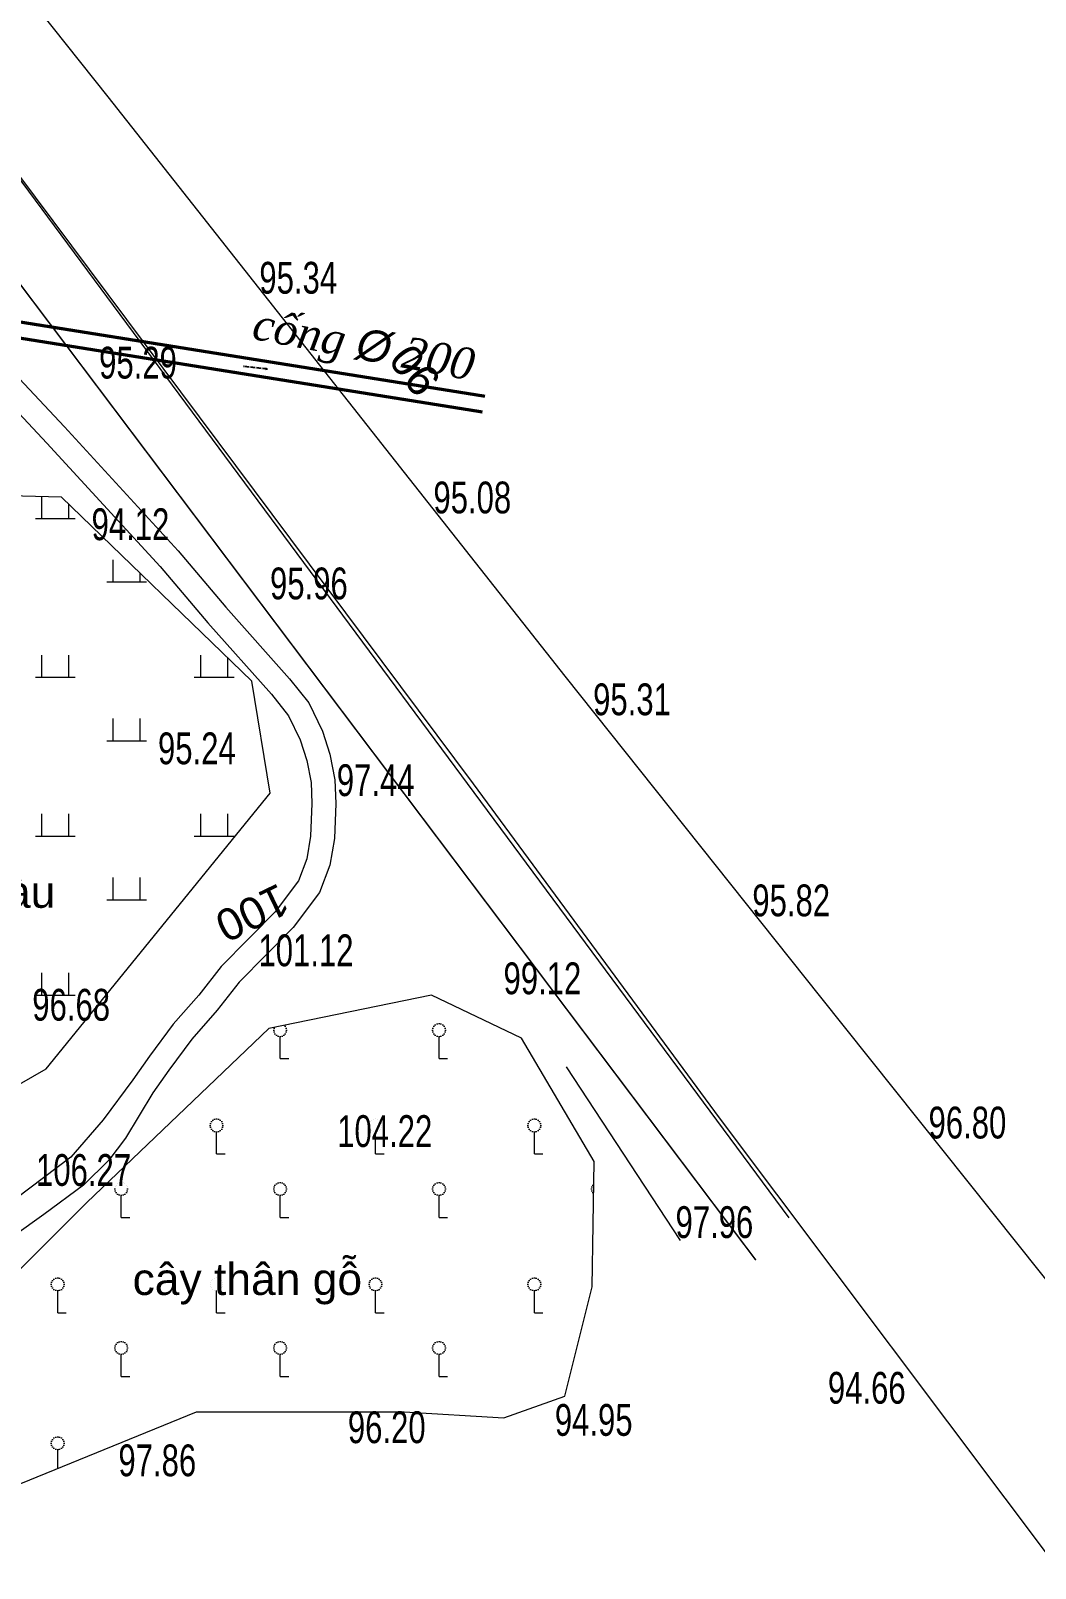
# Model space of a CAD drawing. Header units: metres. Extents: x 431006 to 434411, y 2469261 to 2473208.
# Drawn here: x 432522.6 to 432649.1, y 2472039.9 to 2472233.4 of the extents above; entities that cross this region are included whole.
import ezdxf
from ezdxf.enums import TextEntityAlignment as Align

# ---------------------------------------------------------------- set-up
doc = ezdxf.new("R2010")
doc.units = ezdxf.units.M
doc.header["$MEASUREMENT"] = 0
doc.linetypes.add('ACAD_ISO02W100', pattern=[15, 12, -3])
for name, color, linetype, lineweight in [('1', 8, 'Continuous', 18), ('CAO DO', 8, 'Continuous', 18), ('cong-ks', 8, 'ACAD_ISO02W100', 18), ('duong be tong-ks', 8, 'Continuous', 18), ('duong dat-ks', 8, 'Continuous', 18), ('duong nhua-ks', 8, 'Continuous', 18), ('GHICHUTHUYHE', 8, 'Continuous', 18), ('MH_DongMuc', 8, 'Continuous', 18), ('ranh gioi thuc vat-ks', 8, 'RAO_T_VAT', 18), ('rao sat-ks', 8, 'RAO_T_GAI', 18), ('thuc vat-ks', 8, 'Continuous', 18)]:
    doc.layers.add(name, color=color, linetype=linetype, lineweight=lineweight)
doc.styles.add('ghi chu thuy he', font='')
doc.styles.add('ks_ten cong trinh', font='')
doc.styles.get("Standard").update_dxf_attribs({"font": 'arial.ttf'})
doc.styles.add('Style-STANDARD', font='STANDARD.shx')
doc.styles.get('ghi chu thuy he').set_extended_font_data('.VnTime', italic=True)
doc.styles.get('ks_ten cong trinh').set_extended_font_data('.VnArial')
doc.linetypes.add('RAO_T_GAI', pattern='A,1,[130,ltypeshp.shx,S=0.75,R=-45,X=0,Y=0],1,[130,ltypeshp.shx,S=0.75,R=45,X=-1,Y=0],6', length=8)
doc.linetypes.add('RAO_T_VAT', pattern='A,0,[133,ltypeshp.shx,S=0.34,R=0,X=-0.17,Y=0],-2,[133,ltypeshp.shx,S=0.08,R=0,X=0,Y=0],-1.5,[133,ltypeshp.shx,S=0.08,R=0,X=0,Y=0],-1.5,[133,ltypeshp.shx,S=0.08,R=0,X=0,Y=0],-2', length=7)
doc.dimstyles.get("Standard").update_dxf_attribs({"dimtxt": 0.18, "dimasz": 0.18, "dimexe": 0.18, "dimexo": 0.0625, "dimgap": 0.09, "dimtad": 0, "dimtih": 1, "dimtoh": 1, "dimdec": 4, "dimzin": 0, "dimdsep": 46, "dimtxsty": 'Standard', "dimcen": 0.09, "dimadec": 0, "dimazin": 0, "dimtfac": 1, "dimtdec": 4, "dimtofl": 0, "dimtmove": 0, "dimatfit": 3, "dimfxl": 1, "dimtolj": 1, "dimtzin": 0, "dimarcsym": 0})

# ---------------------------------------------------------------- blocks, each defined once
blk = doc.blocks.new('TerminatorOpen_0.5')
at = {"color": 0, "linetype": 'ByBlock', "lineweight": -2}
for q in [(-1, 0.25), (-1, 0), (-1, -0.25)]:
    blk.add_line((0, 0), q, dxfattribs=at)

msp = doc.modelspace()

# ---------------------------------------------------------------- hatches: boundary and pattern name
at = {"layer": 'thuc vat-ks'}
h = msp.add_hatch(dxfattribs=at)
h.set_pattern_fill('223', color=9, scale=20, style=0, pattern_type=2)
h.set_pattern_definition([(0, (12.2, 4), (0, 20), [5, -15]), (0, (3.2, 12), (0, 20), [5, -15]), (90, (13, 4), (-20, 1e-15), [2.8, -17.2]), (90, (4, 12), (-20, 1e-15), [2.8, -17.2]), (90, (7.4, 12), (-20, 1e-15), [2.8, -17.2]), (90, (16.4, 4), (-20, 1e-15), [2.8, -17.2])])
h.paths.add_polyline_path([(432457.8, 2472132.22), (432457.14, 2472094.39), (432452.59, 2472060.63), (432463.95, 2472058.53), (432476.57, 2472089.62), (432483.73, 2472091.3), (432494.03, 2472089.41), (432513.85, 2472096.62), (432524.57, 2472102.71), (432552.78, 2472137.44), (432550.47, 2472151.52), (432526.49, 2472174.67), (432518.28, 2472174.88), (432504.19, 2472169), (432503.77, 2472155.98), (432500.41, 2472133.5), (432493.46, 2472130.76), (432477.06, 2472131.61)])
h = msp.add_hatch(dxfattribs=at)
h.set_pattern_fill('217B', color=9, scale=20, style=0, pattern_type=2)
h.set_pattern_definition([(0, (14.8, 7.6), (0, 20), [0, -20]), (0, (14.76, 7.848), (0, 20), [0, -20]), (0, (14.648, 8.07), (0, 20), [0, -20]), (0, (14.47, 8.248), (0, 20), [0, -20]), (0, (14.248, 8.36), (0, 20), [0, -20]), (0, (14, 8.4), (0, 20), [0, -20]), (0, (13.752, 8.36), (0, 20), [0, -20]), (0, (13.53, 8.248), (0, 20), [0, -20]), (0, (13.352, 8.07), (0, 20), [0, -20]), (0, (13.24, 7.848), (0, 20), [0, -20]), (0, (13.2, 7.6), (0, 20), [0, -20]), (0, (13.24, 7.352), (0, 20), [0, -20]), (0, (13.352, 7.13), (0, 20), [0, -20]), (0, (13.53, 6.952), (0, 20), [0, -20]), (0, (13.752, 6.84), (0, 20), [0, -20]), (0, (14, 6.8), (0, 20), [0, -20]), (0, (14.248, 6.84), (0, 20), [0, -20]), (0, (14.47, 6.952), (0, 20), [0, -20]), (0, (14.648, 7.13), (0, 20), [0, -20]), (0, (14.76, 7.352), (0, 20), [0, -20]), (0, (6.76, 15.352), (0, 20), [0, -20]), (0, (6.648, 15.13), (0, 20), [0, -20]), (0, (6.47, 14.952), (0, 20), [0, -20]), (0, (6.248, 14.84), (0, 20), [0, -20]), (0, (6, 14.8), (0, 20), [0, -20]), (0, (5.752, 14.84), (0, 20), [0, -20]), (0, (5.53, 14.952), (0, 20), [0, -20]), (0, (5.352, 15.13), (0, 20), [0, -20]), (0, (5.24, 15.352), (0, 20), [0, -20]), (0, (5.2, 15.6), (0, 20), [0, -20]), (0, (5.24, 15.848), (0, 20), [0, -20]), (0, (5.352, 16.07), (0, 20), [0, -20]), (0, (5.53, 16.248), (0, 20), [0, -20]), (0, (5.752, 16.36), (0, 20), [0, -20]), (0, (6, 16.4), (0, 20), [0, -20]), (0, (6.248, 16.36), (0, 20), [0, -20]), (0, (6.47, 16.248), (0, 20), [0, -20]), (0, (6.648, 16.07), (0, 20), [0, -20]), (0, (6.76, 15.848), (0, 20), [0, -20]), (0, (6.8, 15.6), (0, 20), [0, -20]), (0, (14, 4), (0, 20), [1.086, -18.914]), (0, (6, 12), (0, 20), [1.086, -18.914]), (90, (14, 4), (-20, 1e-15), [2.8, -17.2]), (90, (6, 12), (-20, 1e-15), [2.8, -17.2])])
h.paths.add_polyline_path([(432552.6, 2472107.81), (432529.67, 2472085.89), (432514.38, 2472070.62), (432499.59, 2472053.63), (432497.62, 2472043.54), (432501.31, 2472040.83), (432519.31, 2472049.69), (432543.48, 2472059.54), (432569.61, 2472059.54), (432582.18, 2472058.8), (432589.83, 2472061.51), (432593.28, 2472075.3), (432593.53, 2472091.06), (432584.4, 2472106.58), (432573.06, 2472111.99)])

# ---------------------------------------------------------------- linework, layer by layer
at = {"layer": 'cong-ks', "color": 9, "ltscale": 0.05, "const_width": 0.4, "elevation": 86.07}
for points in [[(432495.18, 2472200.91), (432579.8, 2472187.39)], [(432494.86, 2472198.93), (432579.48, 2472185.41)]]:
    msp.add_lwpolyline(points, dxfattribs=at)
at = {"layer": 'duong be tong-ks', "color": 9, "lineweight": 0}
for points in [[(432517.98, 2472192.98), (432526.86, 2472183.54), (432541.16, 2472167.95), (432547.18, 2472160.86), (432555.2, 2472151.81), (432557.62, 2472148.78), (432559.33, 2472145.25), (432560.29, 2472142.32), (432560.91, 2472139.1), (432561.02, 2472136.13), (432560.84, 2472131.71), (432560.27, 2472128.37), (432558.99, 2472124.93), (432555.65, 2472120.53), (432548.86, 2472113.64), (432546.1, 2472110.11), (432542.88, 2472106.45), (432540.02, 2472102.56), (432538, 2472099.7), (432534.53, 2472094.01), (432532.46, 2472091.22), (432529.28, 2472088.1), (432524.28, 2472084.38), (432517.12, 2472079.32)], [(432515.82, 2472190.9), (432524.66, 2472181.5), (432538.91, 2472165.97), (432544.91, 2472158.89), (432552.91, 2472149.87), (432555.07, 2472147.17), (432556.54, 2472144.13), (432557.38, 2472141.56), (432557.92, 2472138.76), (432558.01, 2472136.14), (432557.85, 2472132.03), (432557.36, 2472129.16), (432556.33, 2472126.39), (432553.37, 2472122.5), (432546.6, 2472115.62), (432543.79, 2472112.02), (432540.54, 2472108.34), (432537.58, 2472104.31), (432535.49, 2472101.35), (432531.72, 2472096.31), (432531.72, 2472096.31), (432527.68, 2472091.6), (432520.79, 2472086.39)]]:
    msp.add_lwpolyline(points, dxfattribs=at)
at = {"layer": 'duong dat-ks', "color": 9, "lineweight": 0}
msp.add_lwpolyline([(431759.34, 2473182.73), (431762.54, 2473178.71), (431868.62, 2473044.48), (431907.13, 2472995.73), (431993.64, 2472885.89), (432062.61, 2472799.23), (432123.94, 2472721.87), (432139.5, 2472701.82), (432269.99, 2472537.03), (432384.62, 2472392.47), (432415.68, 2472353.29), (432453.68, 2472305.34), (432467.21, 2472288.46), (432486.33, 2472261.97), (432520.68, 2472215.46), (432618.03, 2472083.97)], dxfattribs=at)
at = {"layer": 'duong dat-ks', "color": 9, "lineweight": 0, "const_width": 0.2}
msp.add_lwpolyline([(431750.3, 2473175.94), (431753.69, 2473171.69), (431865.3, 2473031.15), (431898.27, 2472988.71), (431985.19, 2472879.23), (432053.74, 2472792.22), (432115.05, 2472714.9), (432130.6, 2472694.85), (432261.14, 2472530.02), (432375.76, 2472385.45), (432406.82, 2472346.27), (432444.84, 2472298.29), (432458.35, 2472281.44), (432477.68, 2472256.79), (432514.29, 2472210.78), (432613.89, 2472078.65)], dxfattribs=at)
at = {"layer": 'duong nhua-ks', "color": 9, "lineweight": 0}
for points in [[(431768.7, 2473189.76), (431771.71, 2473185.98), (431877.8, 2473051.73), (431916.3, 2473002.99), (432003.23, 2472893.5), (432071.79, 2472806.49), (432133.15, 2472729.09), (432148.71, 2472709.04), (432279.17, 2472544.3), (432393.78, 2472399.74), (432424.85, 2472360.55), (432462.82, 2472312.63), (432476.38, 2472295.73), (432495.73, 2472271.05), (432532.31, 2472225.07), (432589.84, 2472152.17), (432622.02, 2472111.73), (432671.35, 2472049.88), (432701.08, 2472013.15), (432742.13, 2471964.29), (432766.57, 2471936.88), (432780.9, 2471921.42), (432805.53, 2471895.79), (432839.9, 2471861.36)], [(431759.5, 2473182.85), (431762.7, 2473178.83), (431868.78, 2473044.6), (431907.29, 2472995.85), (431993.73, 2472885.94), (432062.76, 2472799.35), (432124.1, 2472722), (432139.65, 2472701.95), (432270.15, 2472537.16), (432384.77, 2472392.59), (432415.84, 2472353.41), (432453.83, 2472305.46), (432467.36, 2472288.58), (432486.49, 2472262.08), (432520.84, 2472215.58), (432578.32, 2472138.59), (432609.27, 2472096.57), (432652.43, 2472039.07), (432685.84, 2471995.02), (432726.44, 2471947.19), (432760.11, 2471909.72), (432795.02, 2471873.55)]]:
    msp.add_lwpolyline(points, dxfattribs=at)
at = {"layer": 'ranh gioi thuc vat-ks', "color": 9, "lineweight": 0, "ltscale": 3}
for points in [[(432457.8, 2472132.22), (432457.14, 2472094.39), (432452.59, 2472060.63), (432463.95, 2472058.53), (432476.57, 2472089.62), (432483.73, 2472091.3), (432494.03, 2472089.41), (432513.85, 2472096.62), (432524.57, 2472102.71), (432552.78, 2472137.44), (432550.47, 2472151.52), (432526.49, 2472174.67), (432518.28, 2472174.88), (432504.19, 2472169), (432503.77, 2472155.98), (432500.41, 2472133.5), (432493.46, 2472130.76), (432477.06, 2472131.61)], [(432552.6, 2472107.81), (432529.67, 2472085.89), (432514.38, 2472070.62), (432499.59, 2472053.63), (432497.62, 2472043.54), (432501.31, 2472040.83), (432519.31, 2472049.69), (432543.48, 2472059.54), (432569.61, 2472059.54), (432582.18, 2472058.8), (432589.83, 2472061.51), (432593.28, 2472075.3), (432593.53, 2472091.06), (432584.4, 2472106.58), (432573.06, 2472111.99)]]:
    msp.add_lwpolyline(points, close=True, dxfattribs=at)
at = {"layer": 'rao sat-ks', "color": 9, "lineweight": 0, "elevation": 97.29}
msp.add_lwpolyline([(432604.39, 2472081.1), (432590.08, 2472102.96)], dxfattribs=at)

# ---------------------------------------------------------------- texts
at = {"layer": '1', "color": 9, "linetype": 'Continuous', "style": 'ks_ten cong trinh'}
for s, p in [('hoa mµu', (432514.85, 2472123)), ('c©y th©n gç', (432549.89, 2472074.26))]:
    msp.add_text(s, height=4, dxfattribs=at).set_placement(p, align=Align.CENTER)
at = {"layer": 'CAO DO', "color": 9, "lineweight": 0, "width": 0.7}
for s, p in [('95.34', (432551.4, 2472200.31, 95.34)), ('95.29', (432531.23, 2472189.62, 95.29)), ('95.08', (432573.31, 2472172.65, 95.07)), ('94.12', (432530.28, 2472169.28, 94.12)), ('95.96', (432552.74, 2472161.83, 95.96)), ('95.31', (432593.41, 2472147.24, 95.31)), ('95.24', (432538.64, 2472141.07, 95.24)), ('97.44', (432561.15, 2472137.06, 97.44)), ('95.82', (432613.45, 2472121.93, 95.82)), ('101.12', (432551.29, 2472115.64, 101.12)), ('99.12', (432582.13, 2472112.12, 99.12)), ('96.68', (432522.82, 2472108.79, 96.68)), ('104.22', (432561.2, 2472092.89, 104.22)), ('96.80', (432635.63, 2472093.96, 96.8)), ('106.27', (432523.29, 2472087.99, 106.27)), ('97.96', (432603.78, 2472081.43, 97.96)), ('94.66', (432622.96, 2472060.57, 94.65)), ('94.95', (432588.59, 2472056.53, 94.94)), ('96.20', (432562.54, 2472055.61, 96.2)), ('97.86', (432533.66, 2472051.44, 97.86))]:
    msp.add_text(s, height=4, dxfattribs=at).set_placement(p)
at = {"layer": 'GHICHUTHUYHE', "color": 9, "insert": (432551.07, 2472198.58), "char_height": 4, "attachment_point": 1, "rotation": 349.1788, "style": 'ghi chu thuy he'}
msp.add_mtext('cèng {\\fArial|b0|i1|c0|p34;%%C }200', dxfattribs=at)
at = {"layer": 'MH_DongMuc', "color": 9, "lineweight": 0}
for s, rotation, p in [('90', 127.6628, (432570.97, 2472190.67, 90)), ('100', 205.7133, (432550.53, 2472122.34, 100))]:
    msp.add_text(s, height=4, rotation=rotation, dxfattribs=at).set_placement(p, align=Align.MIDDLE)

# ---------------------------------------------------------------- leaders
at = {"layer": 'cong-ks', "color": 9, "ltscale": 0.05}
msp.add_leader([(432552.37, 2472190.8), (432549.38, 2472191.15)], dimstyle='Standard', override={"dimtxt": 0.2, "dimasz": 0.2, "dimexe": 0.1, "dimexo": 0.1, "dimgap": 0.1, "dimtad": 0, "dimtih": 0, "dimtoh": 0, "dimzin": 11, "dimtxsty": 'Style-STANDARD', "dimadec": 4, "dimazin": 3, "dimatfit": 1, "dimldrblk": 'TerminatorOpen_0.5', "dimtolj": 0, "dimtzin": 11}, dxfattribs=at)

doc.saveas('drawing.dxf')
